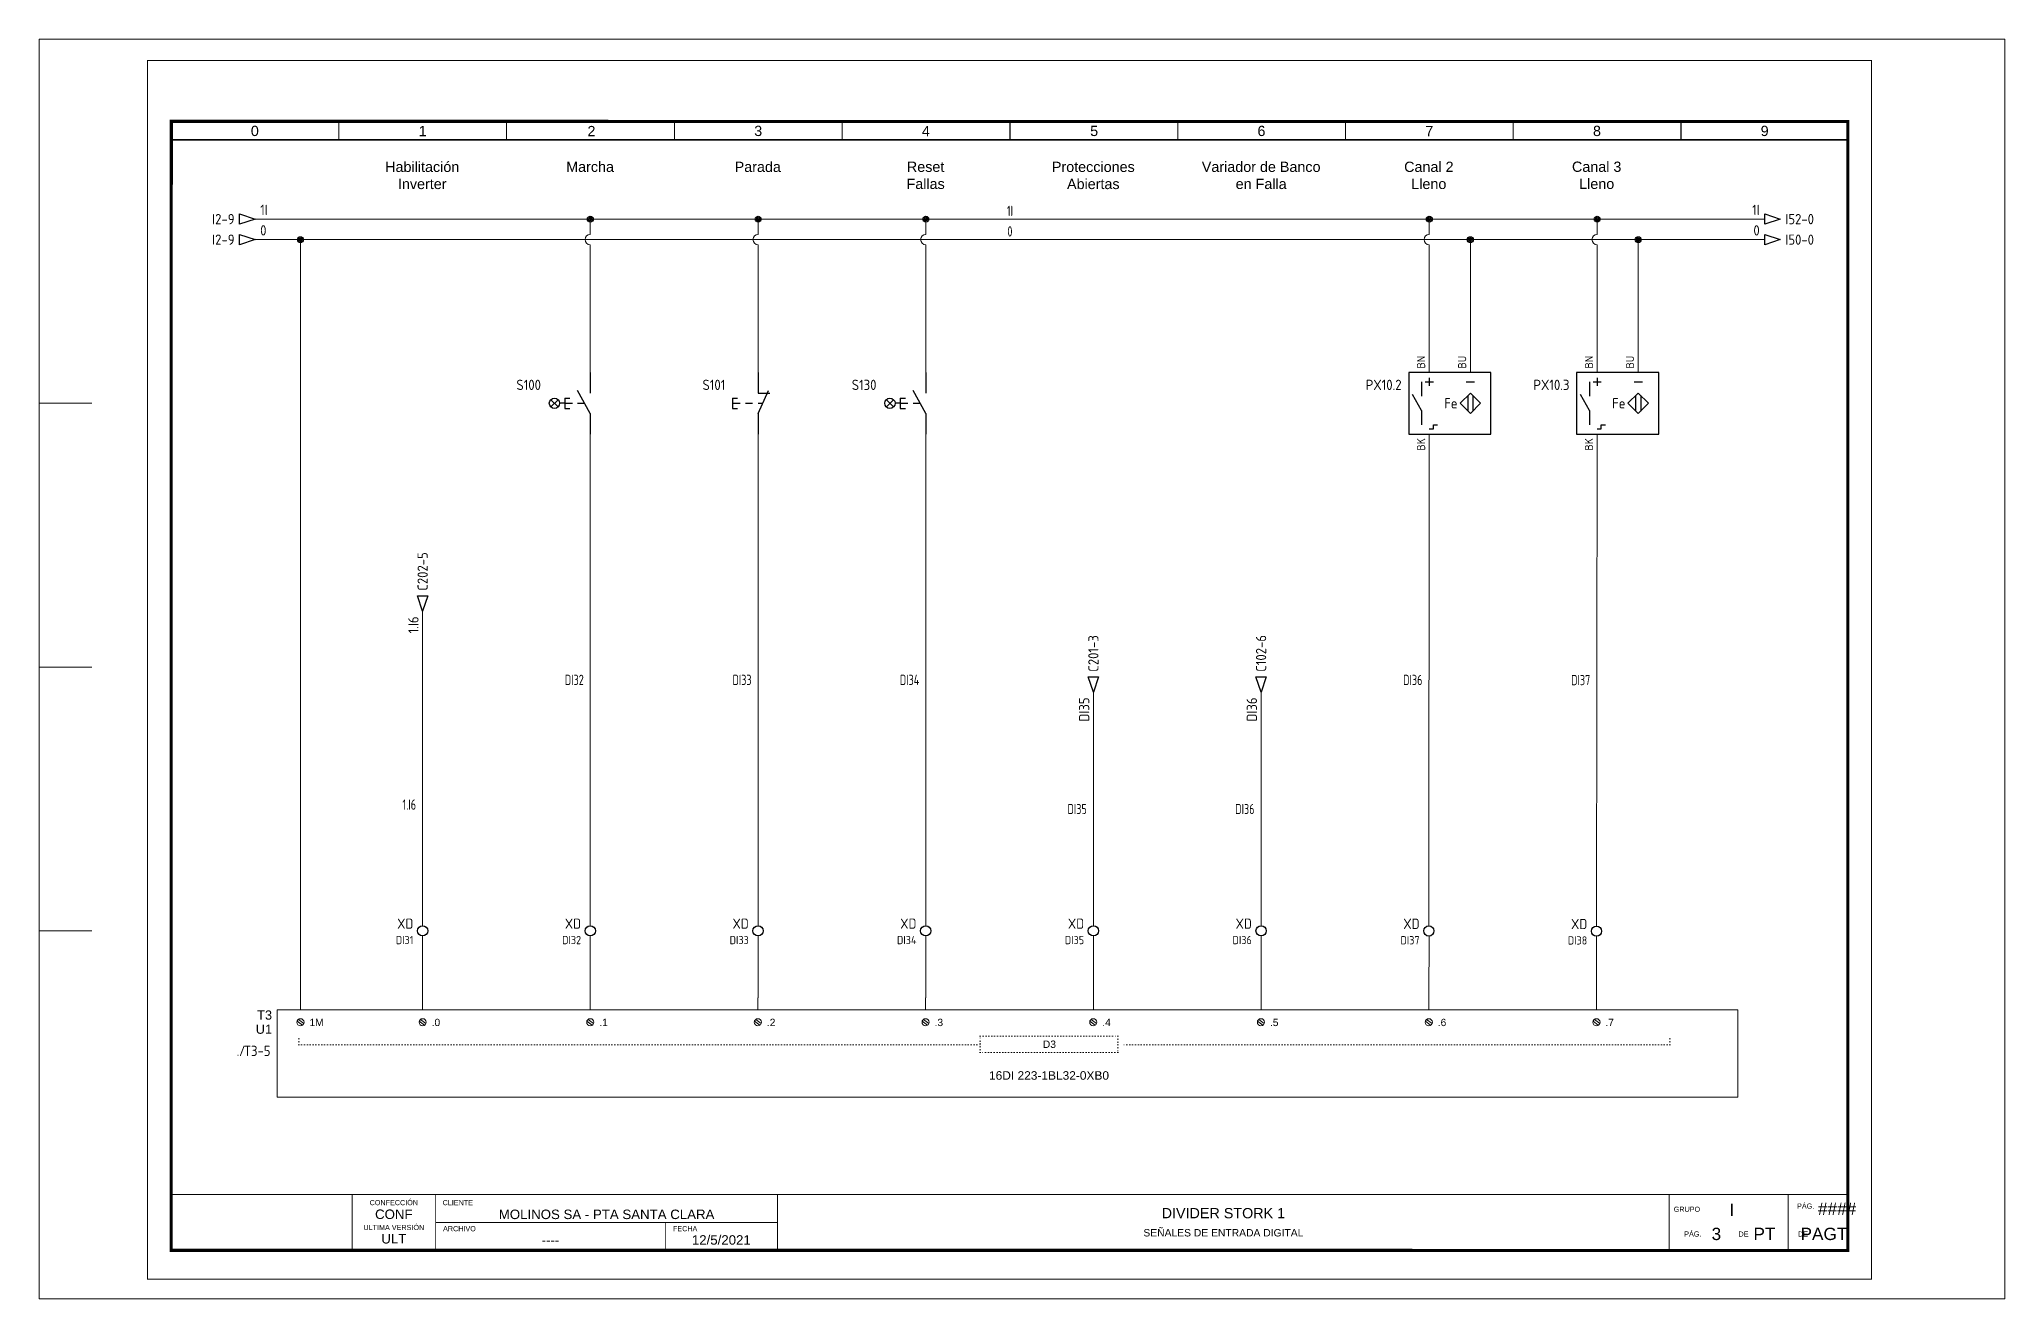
# Paper-space layout 'Layout1' of a CAD drawing. Header units: millimetres. Extents: x -26 to 453, y -5 to 302.
# The model-space entities are those that its viewports show. They can reach past a viewport. Long polylines and large blocks are cut down to what shows.
import ezdxf
from ezdxf.enums import TextEntityAlignment as Align

# ---------------------------------------------------------------- set-up
doc = ezdxf.new("R2010")
doc.units = ezdxf.units.MM
doc.linetypes.add('ACAD_ISO07W100', pattern=[3, 0, -3])
for name, color, linetype in [('BLK_12_THHN', 9, 'Continuous'), ('SYMS', 7, 'Continuous'), ('TAGS', 150, 'Continuous'), ('TERMS', 123, 'Continuous'), ('WIREFIXED', 7, 'Continuous'), ('WIRENO', 72, 'Continuous'), ('WIREREF', 52, 'Continuous'), ('WIREREF_DEST', 52, 'Continuous'), ('XREF', 7, 'Continuous')]:
    doc.layers.add(name, color=color, linetype=linetype)
for name, color, linetype, lineweight in [('eProC - L2', 41, 'Continuous', 20), ('RED_05', 1, 'Continuous', 5), ('WHT_15', 7, 'Continuous', 15)]:
    doc.layers.add(name, color=color, linetype=linetype, lineweight=lineweight)
doc.styles.get("Standard").update_dxf_attribs({"font": 'arial.ttf'})
doc.styles.add('WD_IEC', font='ISOCP2.shx', dxfattribs={"width": 0.9, "height": 4})
picture_1 = doc.add_image_def('image1.jpg', size_in_pixel=(564, 174))

# ---------------------------------------------------------------- blocks, each defined once
blk = doc.blocks.new('eproc_rotulo_010')
at = {"layer": 'eProC - L2', "color": 0, "lineweight": 5, "const_width": 0.233}
for points in [[(0.12, 297.12), (420.12, 297.12), (420.12, 0.12), (0.12, 0.12), (0.12, 297.12)], [(5.9, 20.72), (414.37, 20.7)], [(49.98, 7.12), (49.98, 20.72)], [(70.35, 7.12), (70.35, 20.72)], [(153.64, 7.04), (153.64, 20.64)], [(70.35, 13.92), (153.64, 13.92)], [(126.3, 7.12), (126.3, 13.92)]]:
    blk.add_lwpolyline(points, dxfattribs=at)
at = {"layer": 'eProC - L2', "color": 0}
blk.add_lwpolyline([(420.12, 0.12), (420.12, 297.12), (0.12, 297.12), (0.12, 0.12), (420.12, 0.12)], dxfattribs=at)
at = {"layer": 'eProC - L2', "color": 0, "lineweight": 40, "const_width": 0.75}
blk.add_lwpolyline([(5.92, 7.13), (414.37, 7.11), (414.4, 282.24), (5.95, 282.27)], close=True, dxfattribs=at)
at = {"layer": 'eProC - L2', "color": 0, "lineweight": 5, "const_width": 0.233}
for points in [[(46.8, 277.83), (5.9, 277.83), (5.9, 282.27), (46.8, 282.27)], [(87.64, 277.83), (46.75, 277.83), (46.75, 282.27), (87.64, 282.27)], [(128.54, 277.83), (87.64, 277.83), (87.64, 282.26), (128.54, 282.26)], [(169.38, 277.83), (128.49, 277.83), (128.49, 282.26), (169.38, 282.26)], [(210.28, 277.82), (169.38, 277.82), (169.38, 282.26), (210.28, 282.26)], [(251.12, 277.82), (210.23, 277.82), (210.23, 282.26), (251.12, 282.26)], [(292.02, 277.82), (251.12, 277.82), (251.12, 282.25), (292.02, 282.25)], [(332.86, 277.82), (291.97, 277.82), (291.97, 282.25), (332.86, 282.25)], [(373.76, 277.83), (332.86, 277.83), (332.86, 282.27), (373.76, 282.27)], [(414.6, 277.83), (373.71, 277.83), (373.71, 282.27), (414.6, 282.27)]]:
    blk.add_lwpolyline(points, close=True, dxfattribs=at)
at = {"layer": 'eProC - L2', "color": 0, "lineweight": 0, "const_width": 0.233}
for points in [[(370.87, 7.1), (370.87, 20.7)], [(399.87, 7.1), (399.87, 20.7)]]:
    blk.add_lwpolyline(points, dxfattribs=at)
at = {"layer": 'eProC - L2', "color": 0, "lineweight": 20, "char_height": 2.5, "attachment_point": 8}
for s, insert in [('{\\fArial|b0|i0|c0|p18;0}', (26.3, 278.65)), ('{\\fArial|b0|i0|c0|p18;1}', (67.19, 278.65)), ('{\\fArial|b0|i0|c0|p18;2}', (108.3, 278.65)), ('{\\fArial|b0|i0|c0|p18;3}', (148.93, 278.65)), ('{\\fArial|b0|i0|c0|p18;4}', (189.78, 278.65)), ('{\\fArial|b0|i0|c0|p18;5}', (230.77, 278.65)), ('{\\fArial|b0|i0|c0|p18;6}', (271.52, 278.65)), ('{\\fArial|b0|i0|c0|p18;7}', (312.41, 278.65)), ('{\\fArial|b0|i0|c0|p18;8}', (353.26, 278.65)), ('{\\fArial|b0|i0|c0|p18;9}', (394.11, 278.65))]:
    blk.add_mtext(s, dxfattribs=dict(at, insert=insert))
at = {"layer": 'eProC - L2', "color": 0, "char_height": 1.2552}
for s, insert, attachment_point in [('{\\fArial|b0|i0|c0|p18;CONFECCIÓN }', (60.16, 18.11), 8), ('{\\fArial|b0|i0|c0|p18;CLIENTE}', (72.05, 18.11), 7), ('{\\fArial|b0|i0|c0|p18;GRUPO}', (371.96, 16.49), 7), ('{\\fArial|b0|i0|c0|p18;PÁG.}', (402.01, 17.26), 7), ('{\\fArial|b0|i0|c0|p18;ULTIMA VERSIÓN}', (60.16, 12.05), 8), ('{\\fArial|b0|i0|c0|p18;ARCHIVO}', (72.15, 11.76), 7), ('{\\fArial|b0|i0|c0|p18;FECHA}', (128.15, 11.76), 7), ('{\\fArial|b0|i0|c0|p18;PÁG.}', (374.51, 10.46), 7), ('{\\fArial|b0|i0|c0|p18;DE}', (387.74, 10.46), 7), ('{\\fArial|b0|i0|c0|p18;DE}', (402.24, 10.46), 7)]:
    blk.add_mtext(s, dxfattribs=dict(at, insert=insert, attachment_point=attachment_point))
at = {"layer": 'eProC - L2', "color": 0}
for tag, height, p in [('CONF', 2.31, (60.16, 14.76)), ('CLIENTE', 2.31, (111.99, 14.74)), ('DESC_1', 2.5, (262.25, 14.94)), ('ULT', 2.31, (60.16, 8.79)), ('ARCH', 2.31, (98.32, 8.46)), ('FECHA', 2.31, (139.94, 8.5)), ('DESC__2', 1.8, (262.25, 10.51))]:
    blk.add_attdef(tag, text='', height=height, dxfattribs=at).set_placement(p, align=Align.CENTER)
for tag, p in [('GR', (386.11, 17)), ('PGRAL', (411.76, 17.25)), ('PG', (382.35, 11.13)), ('PT', (394.05, 11.13)), ('PAGT', (408.55, 11.13))]:
    blk.add_attdef(tag, text='', height=3, dxfattribs=at).set_placement(p, align=Align.MIDDLE_CENTER)
at = {"layer": 'eProC - L2', "color": 0, "flags": 9}
blk.add_attdef('WD_TB', (0.12, 0.12), '', height=2.5, dxfattribs=at)
at = {"layer": 'eProC - L2', "color": 0}
image = blk.add_image(picture_1, insert=(5.9, 7.12), size_in_units=(44.08, 13.6), dxfattribs=at)
image.dxf.flags = 7
blk = doc.blocks.new('eProC_B1200_200')
at = {"layer": 'eProC - L2'}
blk.add_lwpolyline([(0, 0), (408.5, 0), (408.5, -257.01), (0, -257.01)], close=True, dxfattribs=at)
for points in [[(31.51, -209.06), (31.51, -211.98)], [(61.28, -209.06), (61.28, -211.98)], [(102.12, -209.06), (102.12, -211.98)], [(142.97, -209.06), (142.97, -211.98)], [(183.82, -209.06), (183.82, -211.98)], [(224.68, -209.06), (224.68, -211.98)], [(265.52, -209.06), (265.52, -211.98)], [(306.38, -209.06), (306.38, -211.98)], [(347.23, -209.06), (347.23, -211.98)], [(381.68, -211.98), (25.8, -211.98)], [(25.8, -233.3), (25.8, -211.98)], [(31.98, -215.75), (30.69, -214.73)], [(31, -214.3), (32.32, -215.34)], [(61.74, -215.75), (60.45, -214.73)], [(60.77, -214.3), (62.08, -215.34)], [(102.59, -215.75), (101.3, -214.73)], [(101.62, -214.3), (102.93, -215.34)], [(143.41, -215.75), (142.12, -214.73)], [(142.44, -214.3), (143.76, -215.34)], [(184.26, -215.75), (182.97, -214.73)], [(183.29, -214.3), (184.61, -215.34)], [(225.11, -215.75), (223.82, -214.73)], [(224.14, -214.3), (225.46, -215.34)], [(265.96, -215.75), (264.67, -214.73)], [(264.99, -214.3), (266.31, -215.34)], [(306.84, -215.75), (305.55, -214.73)], [(305.87, -214.3), (307.18, -215.34)], [(347.69, -215.75), (346.4, -214.73)], [(346.72, -214.3), (348.03, -215.34)], [(381.68, -211.98), (381.68, -233.3)], [(25.8, -233.3), (381.68, -233.3)]]:
    blk.add_lwpolyline(points, dxfattribs=at)
at = {"layer": 'eProC - L2', "linetype": 'ACAD_ISO07W100', "ltscale": 0.2}
for points in [[(31.1, -219.07), (31.1, -220.51), (197.13, -220.51)], [(365.14, -219.07), (365.14, -220.51), (232.1, -220.51)]]:
    blk.add_lwpolyline(points, dxfattribs=at)
blk.add_lwpolyline([(197.13, -218.43), (230.6, -218.43), (230.6, -222.41), (197.13, -222.41)], close=True, dxfattribs=at)
at = {"layer": 'eProC - L2'}
for centre in [(31.51, -215.01), (61.28, -215.01), (102.12, -215.01), (142.95, -215.01), (183.8, -215.01), (224.65, -215.01), (265.5, -215.01), (306.38, -215.01), (347.23, -215.01)]:
    blk.add_circle(centre, 0.871, dxfattribs=at)
at = {"layer": 'eProC - L2', "char_height": 1.786, "attachment_point": 1}
for s, insert in [('1M', (33.7, -214.16)), ('.0', (63.47, -214.16)), ('.1', (104.32, -214.16)), ('.2', (145.14, -214.16)), ('.3', (185.99, -214.16)), ('.4', (226.84, -214.16)), ('.5', (267.69, -214.16)), ('.6', (308.57, -214.16)), ('.7', (349.42, -214.16))]:
    blk.add_mtext_dynamic_manual_height_columns(s, width=4.8385, gutter_width=11.16, heights=[0], dxfattribs=dict(at, insert=insert))
at = {"layer": 'eProC - L2'}
for tag, p in [('GXX1', (24.6, -214.37)), ('ID1', (24.6, -217.82))]:
    blk.add_attdef(tag, text='', height=2.23, dxfattribs=at).set_placement(p, align=Align.RIGHT)
for tag, height, p in [('BYTE', 1.79, (213.97, -221.26)), ('DESC1', 2.08, (213.87, -229.02))]:
    blk.add_attdef(tag, text='', height=height, dxfattribs=at).set_placement(p, align=Align.CENTER)
blk = doc.blocks.new('HA1D3')
blk.add_lwpolyline([(0, 0), (-3.75, -1.25), (-3.75, 1.25)], close=True)
at = {"style": 'WD_IEC'}
blk.add_attdef('XREF', text='', height=2.5, dxfattribs=at).set_placement((-5, 0), align=Align.MIDDLE_RIGHT)
at = {"style": 'WD_IEC', "flags": 1}
blk.add_attdef('SIGCODE', text='', height=1, dxfattribs=at).set_placement((-2.5, 1.8), align=Align.RIGHT)
at = {"style": 'WD_IEC'}
for tag, p, height, flags in [('X1TERM01', (0, 0), 0.32, 1), ('WIRENO', (1.25, 1), 2.5, 8)]:
    blk.add_attdef(tag, p, '', height=height, dxfattribs=dict(at, flags=flags))
blk.add_attdef('DESC1', text='', height=2.5, dxfattribs=at).set_placement((1.25, -1), align=Align.TOP_LEFT)
blk = doc.blocks.new('WD_WNH')
at = {"linetype": 'Continuous', "style": 'WD_IEC', "width": 0.8}
blk.add_attdef('WIRENO', text='', height=2.5, dxfattribs=at).set_placement((0, 0.75), align=Align.CENTER)
at = {"style": 'WD_IEC', "flags": 1}
for tag, p in [('W08USER', (0, 0.375)), ('W04USER', (0, 0.875)), ('W05USER', (0, 0.75)), ('W09USER', (0, 0.25)), ('W03USER', (0, 1)), ('W06USER', (0, 0.625)), ('W07USER', (0, 0.5)), ('W02USER', (0, 1.125)), ('W01USER', (0, 1.25)), ('W10USER', (0, 0.125))]:
    blk.add_attdef(tag, text='', height=0.08, dxfattribs=at).set_placement(p, align=Align.CENTER)
blk = doc.blocks.new('VT0002')
blk.add_circle((0, 0), 1.25)
at = {"style": 'WD_IEC', "flags": 1}
for tag, p, height in [('ASSYCODE', (2.75, 10.75), 1), ('CATDESC', (2.75, 9.25), 1), ('MFG', (2.75, 7.25), 1.5), ('CAT', (2.75, 4.75), 1.5), ('X4PIN01', (-1.25, 1), 0.25), ('X4TERM01', (-1.25, 0), 0.25), ('X4TERMDESC01', (-1.25, 0.5), 0.4), ('STRIPSEQ', (0, 0), 0.025), ('X2PIN01', (0, 2.25), 0.25), ('X2TERM01', (0, 1.25), 0.25), ('X8PIN01', (0, -0.25), 0.25), ('X2TERMDESC01', (0, 1.75), 0.4), ('X1PIN01', (1.25, 1), 0.25), ('X1TERM01', (1.25, 0), 0.25), ('X1TERMDESC01', (1.25, 0.5), 0.4), ('LINKTERM', (0, -0.04), 0.025), ('X8TERM01', (0, -1.25), 0.25), ('X8TERMDESC01', (0, -0.75), 0.4)]:
    blk.add_attdef(tag, p, '', height=height, dxfattribs=at)
at = {"style": 'WD_IEC'}
for tag, p in [('INST', (-2.25, 6.5)), ('LOC', (-2.25, 3.5)), ('DESC1', (-2.25, -6.25)), ('DESC2', (-2.25, -9.25)), ('DESC3', (-2.25, -12.25))]:
    blk.add_attdef(tag, text='', height=2.5, dxfattribs=at).set_placement(p, align=Align.RIGHT)
at = {"style": 'WD_IEC', "flags": 8}
for tag, height, p in [('TAGSTRIP', 2.5, (-2.25, 0.5)), ('TERM01', 2, (-2.25, -3.25))]:
    blk.add_attdef(tag, text='', height=height, dxfattribs=at).set_placement(p, align=Align.RIGHT)
blk = doc.blocks.new('WDDOT')
for radius in [0.72, 0.449, 0.223]:
    blk.add_circle((0, 0), radius)
blk = doc.blocks.new('HA1D2')
blk.add_lwpolyline([(0, 0), (-1.25, 3.75), (1.25, 3.75)], close=True)
at = {"style": 'WD_IEC'}
blk.add_attdef('XREF', text='', height=2.5, rotation=90, dxfattribs=at).set_placement((0, 5), align=Align.MIDDLE_LEFT)
at = {"style": 'WD_IEC', "flags": 1}
blk.add_attdef('SIGCODE', text='', height=1, dxfattribs=at).set_placement((-2.5, 1.8), align=Align.RIGHT)
blk.add_attdef('X8TERM01', (0, 0), '', height=0.32, dxfattribs=at)
at = {"style": 'WD_IEC', "flags": 8}
blk.add_attdef('WIRENO', text='', height=2.5, rotation=90, dxfattribs=at).set_placement((-1, -1.25), align=Align.RIGHT)
at = {"style": 'WD_IEC'}
blk.add_attdef('DESC1', text='', height=2.5, rotation=90, dxfattribs=at).set_placement((1, -1.25), align=Align.TOP_RIGHT)
blk = doc.blocks.new('WD_WNV')
at = {"linetype": 'Continuous', "style": 'WD_IEC', "width": 0.8}
blk.add_attdef('WIRENO', text='', height=2.5, dxfattribs=at).set_placement((-1.6, 0), align=Align.MIDDLE_RIGHT)
at = {"style": 'WD_IEC', "flags": 1}
for tag, p in [('W08USER', (-1, 0.375)), ('W04USER', (-1, 0.875)), ('W05USER', (-1, 0.75)), ('W09USER', (-1, 0.25)), ('W03USER', (-1, 1)), ('W06USER', (-1, 0.625)), ('W07USER', (-1, 0.5)), ('W02USER', (-1, 1.125)), ('W01USER', (-1, 1.25)), ('W10USER', (-1, 0.125))]:
    blk.add_attdef(tag, text='', height=0.08, dxfattribs=at).set_placement(p, align=Align.CENTER)
blk = doc.blocks.new('VPB11S75')
for p, q in [((0, 7.5), (0, 2.5)), ((-9.63, -0.88), (-7.87, 0.88)), ((-7.87, -0.88), (-9.63, 0.88)), ((-6.25, 0), (-7.5, 0)), ((-6.25, 1.25), (-6.25, -1.25)), ((-6.25, 1.25), (-5, 1.25)), ((-6.25, 0), (-4.38, 0)), ((0, -2.5), (-3.13, 3.13)), ((-3.13, 0), (-1.39, 0)), ((-6.25, -1.25), (-5, -1.25)), ((0, -2.5), (0, -7.5))]:
    blk.add_line(p, q)
blk.add_circle((-8.75, 0), 1.25)
at = {"style": 'WD_IEC'}
for tag, p in [('INST', (-12.03, 9.25)), ('TAG1', (-12.03, 3.25)), ('LOC', (-12.03, 6.25)), ('DESC1', (-12.03, -9.35)), ('DESC3', (-12.03, -15.35)), ('DESC2', (-12.03, -12.35))]:
    blk.add_attdef(tag, text='', height=2.5, dxfattribs=at).set_placement(p, align=Align.RIGHT)
blk.add_attdef('TERM01', text='', height=2, rotation=90, dxfattribs=at).set_placement((-1, 7.5), align=Align.RIGHT)
at = {"style": 'WD_IEC', "flags": 1}
for tag, p, height in [('X2TERM01', (0, 7.5), 0.32), ('CONTACT', (0.5, 4.5), 1), ('X1LINK', (0, 0), 0.32), ('COMMON', (1.75, 3.25), 1), ('ASSYCODE', (1, -4), 1), ('FAMILY', (1, -5.5), 1), ('X8TERM02', (0, -7.5), 0.32), ('CATDESC', (1, -7), 1)]:
    blk.add_attdef(tag, p, '', height=height, dxfattribs=at)
at = {"style": 'WD_IEC', "flags": 9}
for tag, p in [('MFG', (-12.53, -0.25)), ('CAT', (-12.53, -2.75))]:
    blk.add_attdef(tag, text='', height=1.5, dxfattribs=at).set_placement(p, align=Align.RIGHT)
at = {"style": 'WD_IEC'}
blk.add_attdef('TERM02', (-1, -7.5), '', height=2, rotation=90, dxfattribs=at)
at = {"lineweight": 15, "style": 'WD_IEC'}
blk.add_attdef('XREF', text='', height=2.5, dxfattribs=at).set_placement((-12.03, -6.35), align=Align.RIGHT)
blk = doc.blocks.new('VPB12')
for p, q in [((0, 7.5), (0, 2.5)), ((-6.25, 1.25), (-6.25, -1.25)), ((-6.25, 1.25), (-5, 1.25)), ((-6.25, 0), (-4.38, 0)), ((-3.12, 0), (-1.39, 0)), ((0, -2.5), (2.5, 3.12)), ((0, 2.5), (2.87, 2.5)), ((0, 0), (1.11, 0)), ((-6.25, -1.25), (-5, -1.25)), ((0, -2.5), (0, -7.5))]:
    blk.add_line(p, q)
at = {"style": 'WD_IEC'}
for tag, p in [('INST', (-8, 10.25)), ('TAG1', (-8, 3.25)), ('LOC', (-8, 6.75)), ('DESC1', (-8, -10.35)), ('DESC2', (-8, -13.85)), ('DESC3', (-8, -17.35))]:
    blk.add_attdef(tag, text='', height=2.5, dxfattribs=at).set_placement(p, align=Align.RIGHT)
blk.add_attdef('TERM01', text='', height=2, rotation=90, dxfattribs=at).set_placement((-1, 7.5), align=Align.RIGHT)
at = {"style": 'WD_IEC', "flags": 1}
for tag, p, height in [('X2TERM01', (0, 7.5), 0.32), ('CONTACT', (0.5, 4.5), 1), ('X1LINK', (1.5, 0), 0.32), ('COMMON', (1.75, 3.25), 1), ('ASSYCODE', (1, -4), 1), ('FAMILY', (1, -5.5), 1), ('X8TERM02', (0, -7.5), 0.32), ('CATDESC', (1, -7), 1)]:
    blk.add_attdef(tag, p, '', height=height, dxfattribs=at)
at = {"style": 'WD_IEC', "flags": 9}
for tag, p in [('MFG', (-8.5, -0.25)), ('CAT', (-8.5, -2.75))]:
    blk.add_attdef(tag, text='', height=1.5, dxfattribs=at).set_placement(p, align=Align.RIGHT)
at = {"style": 'WD_IEC'}
blk.add_attdef('TERM02', (-1, -7.5), '', height=2, rotation=90, dxfattribs=at)
at = {"lineweight": 15, "style": 'WD_IEC'}
blk.add_attdef('XREF', text='', height=2.5, dxfattribs=at).set_placement((-8, -6.35), align=Align.RIGHT)
blk = doc.blocks.new('HA1S1')
blk.add_lwpolyline([(0, 1.25), (3.75, 0), (0, -1.25)], close=True)
at = {"style": 'WD_IEC'}
for tag, height, flags, p in [('WIRENO', 2.5, 8, (-1.25, 1)), ('SIGCODE', 1, 1, (5, 1.8))]:
    blk.add_attdef(tag, text='', height=height, dxfattribs=dict(at, flags=flags)).set_placement(p, align=Align.RIGHT)
at = {"style": 'WD_IEC', "flags": 1}
blk.add_attdef('X4TERM01', (0, 0), '', height=0.32, dxfattribs=at)
at = {"style": 'WD_IEC'}
blk.add_attdef('XREF', text='', height=2.5, dxfattribs=at).set_placement((5, 0), align=Align.MIDDLE_LEFT)
blk.add_attdef('DESC1', text='', height=2.5, dxfattribs=at).set_placement((-1.25, -1), align=Align.TOP_RIGHT)
blk = doc.blocks.new('HA2D1_REF')
at = {"insert": (0.12, 1.25), "char_height": 2.5, "attachment_point": 1, "style": 'WD_IEC'}
blk.add_mtext_dynamic_manual_height_columns('./', width=3.6033, gutter_width=12.5, heights=[0], dxfattribs=at)
at = {"style": 'WD_IEC', "flags": 8}
blk.add_attdef('SIGCODE', (0, 3), '', height=2.5, dxfattribs=at)
at = {"style": 'WD_IEC'}
blk.add_attdef('XREF', text='', height=2.5, dxfattribs=at).set_placement((1.82, 0), align=Align.MIDDLE_LEFT)
blk.add_attdef('DESC1', text='', height=2.5, dxfattribs=at).set_placement((4.5, -4.19), align=Align.MIDDLE_CENTER)
blk = doc.blocks.new('VPX11IN3')
for p, q in [((-1.875, 5.25), (-1.875, 1.75)), ((-1, 5.25), (1, 5.25)), ((0, 6.25), (0, 4.25)), ((9, 5.25), (11, 5.25)), ((-1.875, -1.75), (-4.0625, 2.1875)), ((9.375, 1.875), (9.375, -1.875)), ((10.625, 1.875), (10.625, -1.875)), ((-1.875, -1.75), (-1.875, -5.25)), ((0, -6.25), (1, -6.25)), ((1, -6.25), (1, -5.25)), ((1, -5.25), (2, -5.25))]:
    blk.add_line(p, q)
for points in [[(-5, -7.5), (15, -7.5), (15, 7.5), (-5, 7.5)], [(10, 2.5), (12.5, 0), (10, -2.5), (7.5, 0)]]:
    blk.add_lwpolyline(points, close=True)
at = {"style": 'WD_IEC'}
blk.add_text('Fe', height=2.5, dxfattribs=at).set_placement((6.875, 0), align=Align.MIDDLE_RIGHT)
for tag, p in [('TERM02', (-1, 8.5)), ('TERM03', (9, 8.5))]:
    blk.add_attdef(tag, p, '', height=2, rotation=90, dxfattribs=at)
for tag, p in [('INST', (-6.75, 10.25)), ('TAG1', (-6.75, 3.25)), ('LOC', (-6.75, 6.75)), ('DESC1', (-6.75, -5.2)), ('DESC2', (-6.75, -8.7)), ('WDTAGALT', (-6.25, -15.125)), ('DESC3', (-6.75, -12.2))]:
    blk.add_attdef(tag, text='', height=2.5, dxfattribs=at).set_placement(p, align=Align.RIGHT)
at = {"style": 'WD_IEC', "flags": 1}
for tag, p, height in [('X2TERM02', (0, 7.5), 0.32), ('X2TERM03', (10, 7.5), 0.32), ('MFG', (17.75, 6.5), 1.5), ('CAT', (17.75, 4), 1.5), ('ASSYCODE', (16, -4), 1), ('FAMILY', (16, -5.5), 1), ('X8TERM01', (0, -7.5), 0.32), ('CATDESC', (16, -7), 1)]:
    blk.add_attdef(tag, p, '', height=height, dxfattribs=at)
at = {"lineweight": 15, "style": 'WD_IEC'}
blk.add_attdef('XREF', text='', height=2.5, dxfattribs=at).set_placement((-6.75, -1.35), align=Align.RIGHT)
at = {"style": 'WD_IEC'}
blk.add_attdef('TERM01', text='', height=2, rotation=90, dxfattribs=at).set_placement((-1, -8.5), align=Align.RIGHT)

msp = doc.modelspace()

# ---------------------------------------------------------------- linework, layer by layer
at = {"layer": 'eProC - L2'}
for p, q in [((-13.42, 213.55), (-134.94, 213.55)), ((-13.42, 149.27), (-134.94, 149.27)), ((-13.42, 84.99), (-134.95, 84.99)), ((-13.42, 84.99), (-134.95, 84.99))]:
    msp.add_line(p, q, dxfattribs=at)
at = {"layer": 'RED_05'}
for p, q in [((26.35, 258.44), (394.16, 258.44)), ((108.03, 254.71), (108.03, 258.44)), ((148.92, 254.71), (148.92, 258.44)), ((189.77, 254.71), (189.77, 258.44)), ((312.41, 254.71), (312.41, 258.44)), ((353.31, 254.71), (353.31, 258.44)), ((108.03, 221.05), (108.03, 252.17)), ((148.92, 221.05), (148.92, 252.17)), ((189.77, 221.05), (189.77, 252.17)), ((312.41, 242.94), (312.41, 252.17)), ((353.31, 242.94), (353.31, 252.17)), ((312.41, 221.05), (312.41, 242.94)), ((353.31, 221.05), (353.31, 242.94)), ((108.03, 206.05), (108.03, 86.24)), ((148.92, 206.05), (148.92, 86.24)), ((189.77, 206.05), (189.77, 86.24)), ((312.41, 206.05), (312.28, 86.2)), ((353.31, 206.05), (353.13, 86.15)), ((67.18, 86.24), (67.18, 162.87)), ((230.58, 86.24), (230.58, 143.12)), ((271.43, 86.24), (271.43, 143.12)), ((67.18, 68.66), (67.18, 83.74)), ((108.03, 68.66), (108.03, 83.74)), ((148.88, 68.66), (148.88, 83.74)), ((189.73, 68.66), (189.73, 83.74)), ((230.58, 68.66), (230.58, 83.74)), ((230.58, 83.74), (230.58, 83.74)), ((271.43, 68.66), (271.43, 83.74)), ((271.43, 83.74), (271.43, 83.74)), ((312.41, 83.7), (312.28, 68.66)), ((353.11, 83.65), (353.13, 68.66))]:
    msp.add_line(p, q, dxfattribs=at)
for centre in [(108.03, 253.44), (148.92, 253.44), (189.77, 253.44), (312.41, 253.44), (353.31, 253.44)]:
    msp.add_arc(centre, 1.27, 90, 270, dxfattribs=at)
at = {"layer": 'WHT_15'}
for p, q in [((26.35, 253.44), (394.16, 253.44)), ((37.41, 68.66), (37.41, 253.44)), ((322.41, 221.05), (322.41, 253.45)), ((363.31, 221.05), (363.31, 253.45))]:
    msp.add_line(p, q, dxfattribs=at)

# ---------------------------------------------------------------- block references
at = {"layer": 'BLK_12_THHN'}
msp.add_blockref('eProC_B1200_200', (5.9, 277.72), dxfattribs=at).add_auto_attribs({'GXX1': 'T3', 'ID1': 'U1', 'DESC1': '16DI 223-1BL32-0XB0', 'BYTE': 'D3'})
at = {"layer": 'eProC - L2'}
msp.add_blockref('eproc_rotulo_010', (0, 0), dxfattribs=at).add_auto_attribs({'PAGT': 'PAGT', 'PGRAL': '####', 'PT': 'PT', 'CONF': 'CONF', 'ULT': 'ULT', 'ARCH': '----', 'GR': 'I', 'PG': '3', 'DESC_1': 'DIVIDER STORK 1', 'DESC__2': 'SEÑALES DE ENTRADA DIGITAL', 'FECHA': '12/5/2021', 'CLIENTE': 'MOLINOS SA - PTA SANTA CLARA'})
at = {"layer": 'SYMS'}
ref = msp.add_blockref('HA1D3', (26.35, 258.44), dxfattribs=at)
ref.add_attrib('XREF', 'I2-9', dxfattribs={"layer": 'XREF', "height": 2.5, "style": 'WD_IEC'}).set_placement((21.35, 258.44), align=Align.MIDDLE_RIGHT)
ref.add_attrib('WIRENO', '1I', (27.6, 259.44), dxfattribs={"layer": 'WIREREF_DEST', "height": 2.5, "style": 'WD_IEC', "flags": 8})
for p in [(108.03, 258.44), (148.92, 258.44), (189.77, 258.44), (312.41, 258.44), (353.31, 258.44), (37.41, 253.44), (322.41, 253.44), (363.31, 253.44)]:
    msp.add_blockref('WDDOT', p, dxfattribs=at)
ref = msp.add_blockref('HA1S1', (394.16, 258.44), dxfattribs=at)
ref.add_attrib('XREF', 'I52-0', dxfattribs={"layer": 'XREF', "height": 2.5, "style": 'WD_IEC'}).set_placement((399.16, 258.44), align=Align.MIDDLE_LEFT)
ref.add_attrib('WIRENO', '1I', dxfattribs={"layer": 'WIREREF', "height": 2.5, "style": 'WD_IEC', "flags": 8}).set_placement((392.91, 259.44), align=Align.RIGHT)
ref = msp.add_blockref('HA1D3', (26.35, 253.44), dxfattribs=at)
ref.add_attrib('XREF', 'I2-9', dxfattribs={"layer": 'XREF', "height": 2.5, "style": 'WD_IEC'}).set_placement((21.35, 253.44), align=Align.MIDDLE_RIGHT)
ref.add_attrib('WIRENO', '0', (27.6, 254.44), dxfattribs={"layer": 'WIREREF_DEST', "height": 2.5, "style": 'WD_IEC', "flags": 8})
ref = msp.add_blockref('HA1S1', (394.16, 253.44), dxfattribs=at)
ref.add_attrib('XREF', 'I50-0', dxfattribs={"layer": 'XREF', "height": 2.5, "style": 'WD_IEC'}).set_placement((399.16, 253.44), align=Align.MIDDLE_LEFT)
ref.add_attrib('WIRENO', '0', dxfattribs={"layer": 'WIREREF', "height": 2.5, "style": 'WD_IEC', "flags": 8}).set_placement((392.91, 254.44), align=Align.RIGHT)
ref = msp.add_blockref('VPB11S75', (108.03, 213.55), dxfattribs=at)
ref.add_attrib('TAG1', 'S100', dxfattribs={"layer": 'TAGS', "height": 2.5, "style": 'WD_IEC'}).set_placement((96, 216.8), align=Align.RIGHT)
ref = msp.add_blockref('VPB12', (148.92, 213.55), dxfattribs=at)
ref.add_attrib('TAG1', 'S101', dxfattribs={"layer": 'TAGS', "height": 2.5, "style": 'WD_IEC'}).set_placement((140.92, 216.8), align=Align.RIGHT)
ref = msp.add_blockref('VPB11S75', (189.77, 213.55), dxfattribs=at)
ref.add_attrib('TAG1', 'S130', dxfattribs={"layer": 'TAGS', "height": 2.5, "style": 'WD_IEC'}).set_placement((177.74, 216.8), align=Align.RIGHT)
ref = msp.add_blockref('VPX11IN3', (312.41, 213.55), dxfattribs=at)
ref.add_attrib('TERM03', 'BU', (321.41, 222.05), dxfattribs={"layer": 'TERMS', "height": 2, "rotation": 90, "style": 'WD_IEC'})
ref.add_attrib('TERM02', 'BN', (311.41, 222.05), dxfattribs={"layer": 'TERMS', "height": 2, "rotation": 90, "style": 'WD_IEC'})
ref.add_attrib('TERM01', 'BK', dxfattribs={"layer": 'TERMS', "height": 2, "rotation": 90, "style": 'WD_IEC'}).set_placement((311.41, 205.05), align=Align.RIGHT)
ref.add_attrib('TAG1', 'PX10.2', dxfattribs={"layer": 'TAGS', "height": 2.5, "style": 'WD_IEC'}).set_placement((305.66, 216.8), align=Align.RIGHT)
ref = msp.add_blockref('VPX11IN3', (353.31, 213.55), dxfattribs=at)
ref.add_attrib('TERM03', 'BU', (362.31, 222.05), dxfattribs={"layer": 'TERMS', "height": 2, "rotation": 90, "style": 'WD_IEC'})
ref.add_attrib('TERM02', 'BN', (352.31, 222.05), dxfattribs={"layer": 'TERMS', "height": 2, "rotation": 90, "style": 'WD_IEC'})
ref.add_attrib('TERM01', 'BK', dxfattribs={"layer": 'TERMS', "height": 2, "rotation": 90, "style": 'WD_IEC'}).set_placement((352.31, 205.05), align=Align.RIGHT)
ref.add_attrib('TAG1', 'PX10.3', dxfattribs={"layer": 'TAGS', "height": 2.5, "style": 'WD_IEC'}).set_placement((346.56, 216.8), align=Align.RIGHT)
ref = msp.add_blockref('HA1D2', (67.18, 162.87), dxfattribs=at)
ref.add_attrib('XREF', 'C202-5', dxfattribs={"layer": 'XREF', "height": 2.5, "rotation": 90, "style": 'WD_IEC'}).set_placement((67.18, 167.87), align=Align.MIDDLE_LEFT)
ref.add_attrib('WIRENO', '1.I6', dxfattribs={"layer": 'WIREREF_DEST', "height": 2.5, "rotation": 90, "style": 'WD_IEC', "flags": 8}).set_placement((66.18, 161.62), align=Align.RIGHT)
ref = msp.add_blockref('HA1D2', (230.58, 143.12), dxfattribs=at)
ref.add_attrib('XREF', 'C201-3', dxfattribs={"layer": 'XREF', "height": 2.5, "rotation": 90, "style": 'WD_IEC'}).set_placement((230.58, 148.12), align=Align.MIDDLE_LEFT)
ref.add_attrib('WIRENO', 'DI35', dxfattribs={"layer": 'WIREREF_DEST', "height": 2.5, "rotation": 90, "style": 'WD_IEC', "flags": 8}).set_placement((229.58, 141.87), align=Align.RIGHT)
ref = msp.add_blockref('HA1D2', (271.43, 143.12), dxfattribs=at)
ref.add_attrib('XREF', 'C102-6', dxfattribs={"layer": 'XREF', "height": 2.5, "rotation": 90, "style": 'WD_IEC'}).set_placement((271.43, 148.12), align=Align.MIDDLE_LEFT)
ref.add_attrib('WIRENO', 'DI36', dxfattribs={"layer": 'WIREREF_DEST', "height": 2.5, "rotation": 90, "style": 'WD_IEC', "flags": 8}).set_placement((270.43, 141.87), align=Align.RIGHT)
ref = msp.add_blockref('VT0002', (67.18, 84.99), dxfattribs=at)
ref.add_attrib('TERM01', 'DI31', dxfattribs={"layer": 'TERMS', "height": 2, "style": 'WD_IEC', "flags": 8}).set_placement((64.93, 81.74), align=Align.RIGHT)
ref.add_attrib('TAGSTRIP', 'XD', dxfattribs={"layer": 'TAGS', "height": 2.5, "style": 'WD_IEC', "flags": 8}).set_placement((64.93, 85.49), align=Align.RIGHT)
ref = msp.add_blockref('VT0002', (108.03, 84.99), dxfattribs=at)
ref.add_attrib('TERM01', 'DI32', dxfattribs={"layer": 'TERMS', "height": 2, "style": 'WD_IEC', "flags": 8}).set_placement((105.78, 81.74), align=Align.RIGHT)
ref.add_attrib('TAGSTRIP', 'XD', dxfattribs={"layer": 'TAGS', "height": 2.5, "style": 'WD_IEC', "flags": 8}).set_placement((105.78, 85.49), align=Align.RIGHT)
ref = msp.add_blockref('VT0002', (148.88, 84.99), dxfattribs=at)
ref.add_attrib('TERM01', 'DI33', dxfattribs={"layer": 'TERMS', "height": 2, "style": 'WD_IEC', "flags": 8}).set_placement((146.63, 81.74), align=Align.RIGHT)
ref.add_attrib('TAGSTRIP', 'XD', dxfattribs={"layer": 'TAGS', "height": 2.5, "style": 'WD_IEC', "flags": 8}).set_placement((146.63, 85.49), align=Align.RIGHT)
ref = msp.add_blockref('VT0002', (189.73, 84.99), dxfattribs=at)
ref.add_attrib('TERM01', 'DI34', dxfattribs={"layer": 'TERMS', "height": 2, "style": 'WD_IEC', "flags": 8}).set_placement((187.48, 81.74), align=Align.RIGHT)
ref.add_attrib('TAGSTRIP', 'XD', dxfattribs={"layer": 'TAGS', "height": 2.5, "style": 'WD_IEC', "flags": 8}).set_placement((187.48, 85.49), align=Align.RIGHT)
ref = msp.add_blockref('VT0002', (230.58, 84.99), dxfattribs=at)
ref.add_attrib('TERM01', 'DI35', dxfattribs={"layer": 'TERMS', "height": 2, "style": 'WD_IEC', "flags": 8}).set_placement((228.33, 81.74), align=Align.RIGHT)
ref.add_attrib('TAGSTRIP', 'XD', dxfattribs={"layer": 'TAGS', "height": 2.5, "style": 'WD_IEC', "flags": 8}).set_placement((228.33, 85.49), align=Align.RIGHT)
ref = msp.add_blockref('VT0002', (271.43, 84.99), dxfattribs=at)
ref.add_attrib('TERM01', 'DI36', dxfattribs={"layer": 'TERMS', "height": 2, "style": 'WD_IEC', "flags": 8}).set_placement((269.18, 81.74), align=Align.RIGHT)
ref.add_attrib('TAGSTRIP', 'XD', dxfattribs={"layer": 'TAGS', "height": 2.5, "style": 'WD_IEC', "flags": 8}).set_placement((269.18, 85.49), align=Align.RIGHT)
ref = msp.add_blockref('VT0002', (312.29, 84.95), dxfattribs=at)
ref.add_attrib('TERM01', 'DI37', dxfattribs={"layer": 'TERMS', "height": 2, "style": 'WD_IEC', "flags": 8}).set_placement((310.04, 81.7), align=Align.RIGHT)
ref.add_attrib('TAGSTRIP', 'XD', dxfattribs={"layer": 'TAGS', "height": 2.5, "style": 'WD_IEC', "flags": 8}).set_placement((310.04, 85.45), align=Align.RIGHT)
ref = msp.add_blockref('VT0002', (353.15, 84.9), dxfattribs=at)
ref.add_attrib('TERM01', 'DI38', dxfattribs={"layer": 'TERMS', "height": 2, "style": 'WD_IEC', "flags": 8}).set_placement((350.9, 81.65), align=Align.RIGHT)
ref.add_attrib('TAGSTRIP', 'XD', dxfattribs={"layer": 'TAGS', "height": 2.5, "style": 'WD_IEC', "flags": 8}).set_placement((350.9, 85.4), align=Align.RIGHT)
ref = msp.add_blockref('HA2D1_REF', (21.78, 55.74), dxfattribs=at)
ref.add_attrib('XREF', 'T3-5', dxfattribs={"layer": 'XREF', "height": 2.5, "style": 'WD_IEC'}).set_placement((23.6, 55.74), align=Align.MIDDLE_LEFT)
at = {"layer": 'WIREFIXED'}
ref = msp.add_blockref('WD_WNV', (108.03, 146.15), dxfattribs=at)
ref.add_attrib('WIRENOF', 'DI32', dxfattribs={"linetype": 'Continuous', "height": 2.5, "style": 'WD_IEC', "width": 0.8}).set_placement((106.43, 146.15), align=Align.MIDDLE_RIGHT)
ref = msp.add_blockref('WD_WNV', (148.92, 146.15), dxfattribs=at)
ref.add_attrib('WIRENOF', 'DI33', dxfattribs={"linetype": 'Continuous', "height": 2.5, "style": 'WD_IEC', "width": 0.8}).set_placement((147.32, 146.15), align=Align.MIDDLE_RIGHT)
ref = msp.add_blockref('WD_WNV', (189.77, 146.15), dxfattribs=at)
ref.add_attrib('WIRENOF', 'DI34', dxfattribs={"linetype": 'Continuous', "height": 2.5, "style": 'WD_IEC', "width": 0.8}).set_placement((188.17, 146.15), align=Align.MIDDLE_RIGHT)
ref = msp.add_blockref('WD_WNV', (312.34, 146.13), dxfattribs=at)
ref.add_attrib('WIRENOF', 'DI36', dxfattribs={"linetype": 'Continuous', "height": 2.5, "style": 'WD_IEC', "width": 0.8}).set_placement((310.74, 146.13), align=Align.MIDDLE_RIGHT)
ref = msp.add_blockref('WD_WNV', (353.22, 146.1), dxfattribs=at)
ref.add_attrib('WIRENOF', 'DI37', dxfattribs={"linetype": 'Continuous', "height": 2.5, "style": 'WD_IEC', "width": 0.8}).set_placement((351.62, 146.1), align=Align.MIDDLE_RIGHT)
at = {"layer": 'WIRENO'}
ref = msp.add_blockref('WD_WNH', (210.25, 258.44), dxfattribs=at)
ref.add_attrib('WIRENO', '1I', dxfattribs={"linetype": 'Continuous', "height": 2.5, "style": 'WD_IEC', "width": 0.8}).set_placement((210.25, 259.19), align=Align.CENTER)
ref = msp.add_blockref('WD_WNH', (210.25, 253.44), dxfattribs=at)
ref.add_attrib('WIRENO', '0', dxfattribs={"linetype": 'Continuous', "height": 2.5, "style": 'WD_IEC', "width": 0.8}).set_placement((210.25, 254.19), align=Align.CENTER)
ref = msp.add_blockref('WD_WNV', (67.18, 115.76), dxfattribs=at)
ref.add_attrib('WIRENO', '1.I6', dxfattribs={"linetype": 'Continuous', "height": 2.5, "style": 'WD_IEC', "width": 0.8}).set_placement((65.58, 115.76), align=Align.MIDDLE_RIGHT)
ref = msp.add_blockref('WD_WNV', (230.58, 114.68), dxfattribs=at)
ref.add_attrib('WIRENO', 'DI35', dxfattribs={"linetype": 'Continuous', "height": 2.5, "style": 'WD_IEC', "width": 0.8}).set_placement((228.98, 114.68), align=Align.MIDDLE_RIGHT)
ref = msp.add_blockref('WD_WNV', (271.43, 114.68), dxfattribs=at)
ref.add_attrib('WIRENO', 'DI36', dxfattribs={"linetype": 'Continuous', "height": 2.5, "style": 'WD_IEC', "width": 0.8}).set_placement((269.83, 114.68), align=Align.MIDDLE_RIGHT)

# ---------------------------------------------------------------- texts
at = {"layer": 'TAGS', "char_height": 2.5, "attachment_point": 2}
for s, insert in [('Habilitación^JInverter', (67.08, 272.43)), ('Marcha', (107.97, 272.45)), ('Parada', (148.82, 272.43)), ('Reset^JFallas', (189.71, 272.45)), ('Protecciones^JAbiertas', (230.56, 272.43)), ('Variador de Banco^Jen Falla', (271.45, 272.44)), ('Canal 2^JLleno', (312.3, 272.44)), ('Canal 3 ^JLleno', (353.19, 272.46))]:
    msp.add_mtext_dynamic_manual_height_columns(s, width=32.7092, gutter_width=12.5, heights=[0], dxfattribs=dict(at, insert=insert))

psp = doc.layouts.get("Layout1")

# ---------------------------------------------------------------- viewports
at = {"layer": '0'}
psp.add_viewport(center=(213.13, 148.76), size=(478.79, 306.9305), view_center_point=(213.19, 148.8), view_height=306.9305, dxfattribs=at)

doc.saveas('drawing.dxf')
